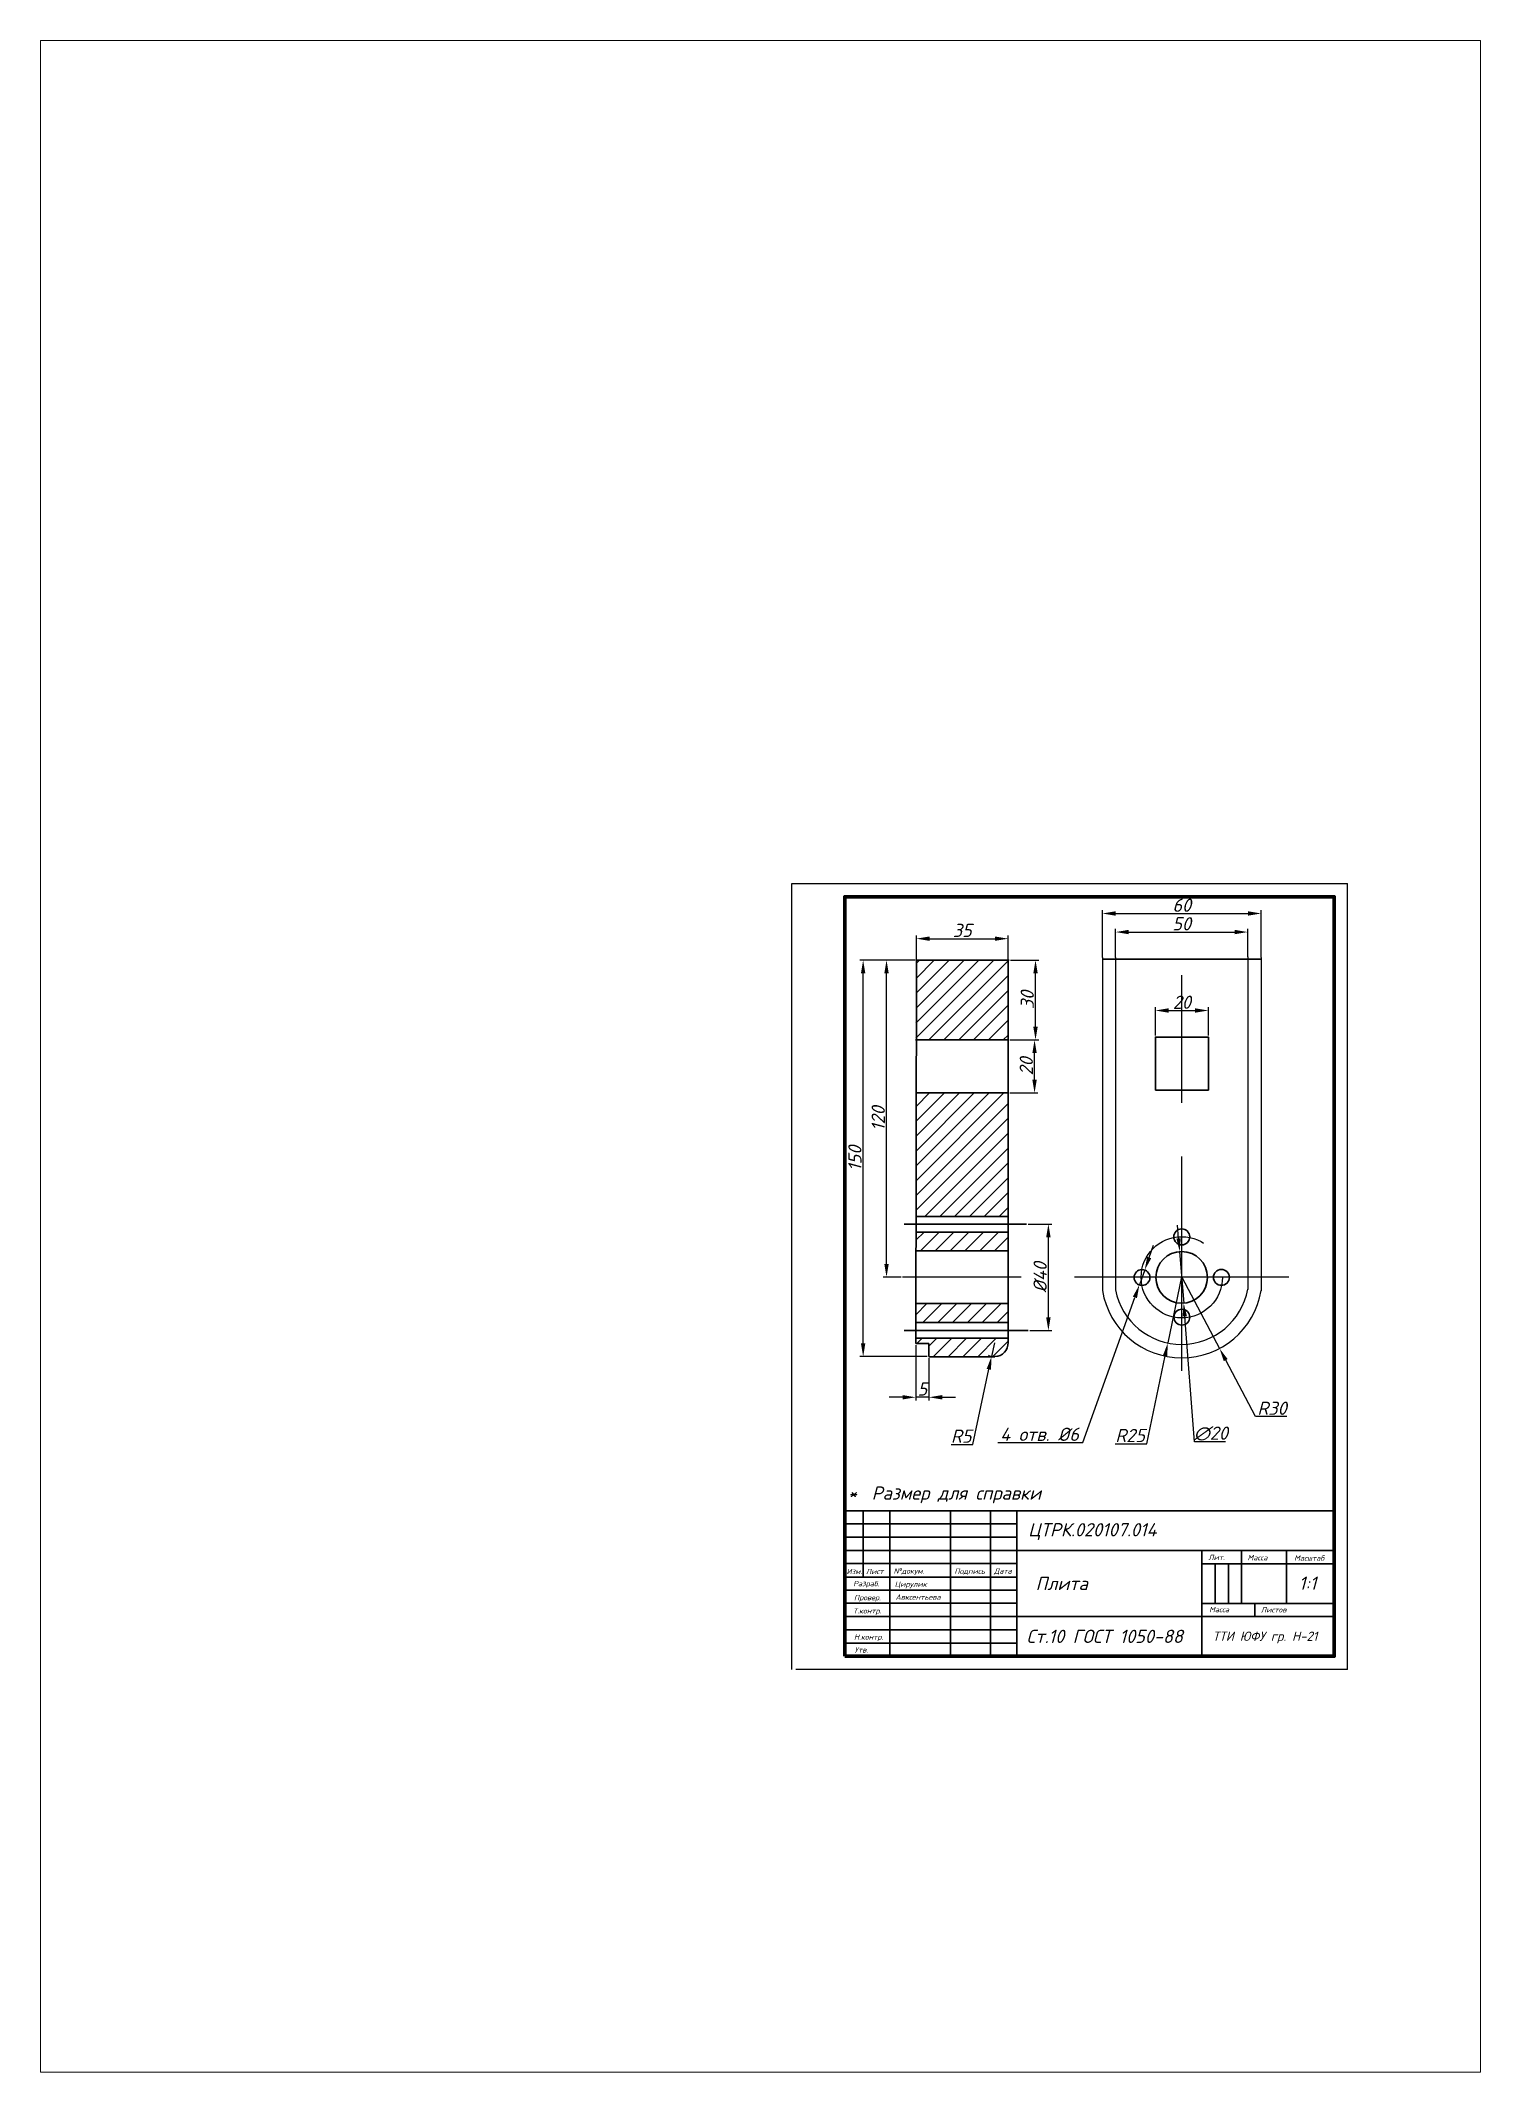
# Paper-space layout 'Лист2' of a CAD drawing. Header units: millimetres. Extents: x 0 to 209, y 0 to 296.
# The model-space entities are those that its viewports show. They can reach past a viewport. Long polylines and large blocks are cut down to what shows.
import ezdxf

# ---------------------------------------------------------------- set-up
doc = ezdxf.new("R2010")
doc.units = ezdxf.units.MM
doc.linetypes.add('ACAD_ISO02W100', pattern=[15, 12, -3])
doc.linetypes.add('ACAD_ISO10W100', pattern=[18, 12, -3, 0, -3])
for name, color, linetype in [('Контур', 7, 'Continuous'), ('Оси', 7, 'ACAD_ISO10W100'), ('Размеры', 7, 'Continuous'), ('Рамка', 7, 'Continuous'), ('Текст', 7, 'Continuous'), ('Штриховка', 7, 'Continuous')]:
    doc.layers.add(name, color=color, linetype=linetype)
doc.styles.get("Standard").update_dxf_attribs({"font": 'isocpeui.ttf'})
doc.dimstyles.new('ISO-25', dxfattribs={"dimtxt": 5, "dimasz": 5, "dimexe": 1.25, "dimexo": 0.625, "dimtad": 1, "dimtoh": 1, "dimdec": 0, "dimtxsty": 'Standard', "dimcen": 0, "dimadec": 0, "dimazin": 0, "dimtfac": 1, "dimtdec": 0, "dimtmove": 0, "dimatfit": 3, "dimfxl": 1, "dimarcsym": 0})

# ---------------------------------------------------------------- blocks, each defined once
blk = doc.blocks.new('*D3')
at = {"layer": 'Defpoints', "color": 0, "lineweight": 30, "transparency": 16777216}
for p in [(81.73, 276.17), (47.06, 264.9), (81.73, 264.15)]:
    blk.add_point(p, dxfattribs=at)
at = {"layer": 'Размеры', "color": 0, "lineweight": -2, "transparency": 16777216}
for p, q in [((47.06, 265.52), (47.06, 277.42)), ((81.73, 264.78), (81.73, 277.42)), ((52.06, 276.17), (76.73, 276.17))]:
    blk.add_line(p, q, dxfattribs=at)
at = {"layer": 'Размеры', "color": 0, "lineweight": 30, "transparency": 16777216}
for points in [[(52.06, 277), (52.06, 275.34), (47.06, 276.17)], [(76.73, 277), (76.73, 275.34), (81.73, 276.17)]]:
    blk.add_solid(points, dxfattribs=at)
at = {"layer": 'Размеры', "color": 0, "lineweight": 30, "transparency": 16777216, "insert": (64.4, 279.29), "char_height": 5, "attachment_point": 5}
blk.add_mtext('35', dxfattribs=at)
blk = doc.blocks.new('*D4')
at = {"layer": 'Defpoints', "color": 0, "lineweight": 30, "transparency": 16777216}
for p in [(35.76, 268.05), (47.18, 268.05), (41.91, 148.29)]:
    blk.add_point(p, dxfattribs=at)
at = {"layer": 'Размеры', "color": 0, "lineweight": -2, "transparency": 16777216}
for p, q in [((46.56, 268.05), (34.51, 268.05)), ((35.76, 153.29), (35.76, 263.05)), ((41.29, 148.29), (34.51, 148.29))]:
    blk.add_line(p, q, dxfattribs=at)
at = {"layer": 'Размеры', "color": 0, "lineweight": 30, "transparency": 16777216}
for points in [[(34.93, 263.05), (36.6, 263.05), (35.76, 268.05)], [(34.93, 153.29), (36.6, 153.29), (35.76, 148.29)]]:
    blk.add_solid(points, dxfattribs=at)
at = {"layer": 'Размеры', "color": 0, "lineweight": 30, "transparency": 16777216, "insert": (32.64, 208.17), "char_height": 5, "attachment_point": 5, "rotation": 90}
blk.add_mtext('120', dxfattribs=at)
blk = doc.blocks.new('*D5')
at = {"layer": 'Defpoints', "color": 0, "lineweight": 30, "transparency": 16777216}
for p in [(26.93, 268.05), (47.18, 268.05), (51.82, 118.23)]:
    blk.add_point(p, dxfattribs=at)
at = {"layer": 'Размеры', "color": 0, "lineweight": -2, "transparency": 16777216}
for p, q in [((46.56, 268.05), (25.68, 268.05)), ((26.93, 123.23), (26.93, 263.05)), ((51.19, 118.23), (25.68, 118.23))]:
    blk.add_line(p, q, dxfattribs=at)
at = {"layer": 'Размеры', "color": 0, "lineweight": 30, "transparency": 16777216}
for points in [[(26.1, 263.05), (27.76, 263.05), (26.93, 268.05)], [(26.1, 123.23), (27.76, 123.23), (26.93, 118.23)]]:
    blk.add_solid(points, dxfattribs=at)
at = {"layer": 'Размеры', "color": 0, "lineweight": 30, "transparency": 16777216, "insert": (23.81, 193.14), "char_height": 5, "attachment_point": 5, "rotation": 90}
blk.add_mtext('150', dxfattribs=at)
blk = doc.blocks.new('*D6')
at = {"layer": 'Defpoints', "color": 0, "lineweight": 30, "transparency": 16777216}
for p in [(46.82, 123.23), (51.82, 118.23), (46.82, 102.88)]:
    blk.add_point(p, dxfattribs=at)
at = {"layer": 'Размеры', "color": 0, "lineweight": -2, "transparency": 16777216}
for p, q in [((46.82, 122.61), (46.82, 101.63)), ((51.82, 117.6), (51.82, 101.63)), ((41.82, 102.88), (36.82, 102.88)), ((51.82, 102.88), (46.82, 102.88)), ((56.82, 102.88), (61.82, 102.88))]:
    blk.add_line(p, q, dxfattribs=at)
at = {"layer": 'Размеры', "color": 0, "lineweight": 30, "transparency": 16777216}
for points in [[(41.82, 103.71), (41.82, 102.04), (46.82, 102.88)], [(56.82, 103.71), (56.82, 102.04), (51.82, 102.88)]]:
    blk.add_solid(points, dxfattribs=at)
at = {"layer": 'Размеры', "color": 0, "lineweight": 30, "transparency": 16777216, "insert": (49.32, 106), "char_height": 5, "attachment_point": 5}
blk.add_mtext('5', dxfattribs=at)
blk = doc.blocks.new('*D7')
at = {"layer": 'Defpoints', "color": 0, "lineweight": 30, "transparency": 16777216}
for p in [(81.72, 237.91), (91.72, 237.91), (81.73, 217.9)]:
    blk.add_point(p, dxfattribs=at)
at = {"layer": 'Размеры', "color": 0, "lineweight": -2, "transparency": 16777216}
for p, q in [((82.34, 237.91), (92.97, 237.91)), ((91.72, 222.9), (91.72, 232.91)), ((82.35, 217.9), (92.97, 217.9))]:
    blk.add_line(p, q, dxfattribs=at)
at = {"layer": 'Размеры', "color": 0, "lineweight": 30, "transparency": 16777216}
for points in [[(90.89, 232.91), (92.56, 232.91), (91.72, 237.91)], [(90.89, 222.9), (92.56, 222.9), (91.72, 217.9)]]:
    blk.add_solid(points, dxfattribs=at)
at = {"layer": 'Размеры', "color": 0, "lineweight": 30, "transparency": 16777216, "insert": (88.6, 227.9), "char_height": 5, "attachment_point": 5, "rotation": 90}
blk.add_mtext('20', dxfattribs=at)
blk = doc.blocks.new('*D8')
at = {"layer": 'Defpoints', "color": 0, "lineweight": 30, "transparency": 16777216}
for p in [(82.07, 268.05), (92.09, 268.05), (81.72, 237.91)]:
    blk.add_point(p, dxfattribs=at)
at = {"layer": 'Размеры', "color": 0, "lineweight": -2, "transparency": 16777216}
for p, q in [((82.69, 268.05), (93.34, 268.05)), ((92.09, 242.91), (92.09, 263.05)), ((82.34, 237.91), (93.34, 237.91))]:
    blk.add_line(p, q, dxfattribs=at)
at = {"layer": 'Размеры', "color": 0, "lineweight": 30, "transparency": 16777216}
for points in [[(91.25, 263.05), (92.92, 263.05), (92.09, 268.05)], [(91.25, 242.91), (92.92, 242.91), (92.09, 237.91)]]:
    blk.add_solid(points, dxfattribs=at)
at = {"layer": 'Размеры', "color": 0, "lineweight": 30, "transparency": 16777216, "insert": (88.96, 252.98), "char_height": 5, "attachment_point": 5, "rotation": 90}
blk.add_mtext('30', dxfattribs=at)
blk = doc.blocks.new('*D9')
at = {"layer": 'Defpoints', "color": 0, "lineweight": 30, "transparency": 16777216}
for p in [(157.42, 249.02), (137.38, 238.98), (157.42, 238.98)]:
    blk.add_point(p, dxfattribs=at)
at = {"layer": 'Размеры', "color": 0, "lineweight": -2, "transparency": 16777216}
for p, q in [((137.38, 239.61), (137.38, 250.27)), ((142.38, 249.02), (152.42, 249.02)), ((157.42, 239.61), (157.42, 250.27))]:
    blk.add_line(p, q, dxfattribs=at)
at = {"layer": 'Размеры', "color": 0, "lineweight": 30, "transparency": 16777216}
for points in [[(142.38, 249.86), (142.38, 248.19), (137.38, 249.02)], [(152.42, 249.86), (152.42, 248.19), (157.42, 249.02)]]:
    blk.add_solid(points, dxfattribs=at)
at = {"layer": 'Размеры', "color": 0, "lineweight": 30, "transparency": 16777216, "insert": (147.4, 252.15), "char_height": 5, "attachment_point": 5}
blk.add_mtext('20', dxfattribs=at)
blk = doc.blocks.new('*D10')
at = {"layer": 'Defpoints', "color": 0, "lineweight": 30, "transparency": 16777216}
for p in [(172.32, 278.67), (122.34, 268.43), (172.32, 268.69)]:
    blk.add_point(p, dxfattribs=at)
at = {"layer": 'Размеры', "color": 0, "lineweight": -2, "transparency": 16777216}
for p, q in [((122.34, 269.06), (122.34, 279.92)), ((127.34, 278.67), (167.32, 278.67)), ((172.32, 269.32), (172.32, 279.92))]:
    blk.add_line(p, q, dxfattribs=at)
at = {"layer": 'Размеры', "color": 0, "lineweight": 30, "transparency": 16777216}
for points in [[(127.34, 279.51), (127.34, 277.84), (122.34, 278.67)], [(167.32, 279.51), (167.32, 277.84), (172.32, 278.67)]]:
    blk.add_solid(points, dxfattribs=at)
at = {"layer": 'Размеры', "color": 0, "lineweight": 30, "transparency": 16777216, "insert": (147.33, 281.8), "char_height": 5, "attachment_point": 5}
blk.add_mtext('50', dxfattribs=at)
blk = doc.blocks.new('*D11')
at = {"layer": 'Defpoints', "color": 0, "lineweight": 30, "transparency": 16777216}
for p in [(177.36, 285.69), (117.36, 268.44), (177.36, 268.43)]:
    blk.add_point(p, dxfattribs=at)
at = {"layer": 'Размеры', "color": 0, "lineweight": -2, "transparency": 16777216}
for p, q in [((117.36, 269.06), (117.36, 286.94)), ((122.36, 285.69), (172.36, 285.69)), ((177.36, 269.05), (177.36, 286.94))]:
    blk.add_line(p, q, dxfattribs=at)
at = {"layer": 'Размеры', "color": 0, "lineweight": 30, "transparency": 16777216}
for points in [[(122.36, 286.52), (122.36, 284.85), (117.36, 285.69)], [(172.36, 286.52), (172.36, 284.85), (177.36, 285.69)]]:
    blk.add_solid(points, dxfattribs=at)
at = {"layer": 'Размеры', "color": 0, "lineweight": 30, "transparency": 16777216, "insert": (147.36, 288.81), "char_height": 5, "attachment_point": 5}
blk.add_mtext('60', dxfattribs=at)
blk = doc.blocks.new('*D12')
at = {"layer": 'Defpoints', "color": 0, "lineweight": 30, "transparency": 16777216}
for p in [(88.7, 168.33), (96.95, 168.33), (89.33, 128.06)]:
    blk.add_point(p, dxfattribs=at)
at = {"layer": 'Размеры', "color": 0, "lineweight": -2, "transparency": 16777216}
for p, q in [((89.32, 168.33), (98.2, 168.33)), ((96.95, 133.06), (96.95, 163.33)), ((89.95, 128.06), (98.2, 128.06))]:
    blk.add_line(p, q, dxfattribs=at)
at = {"layer": 'Размеры', "color": 0, "lineweight": 30, "transparency": 16777216}
for points in [[(96.12, 163.33), (97.79, 163.33), (96.95, 168.33)], [(96.12, 133.06), (97.79, 133.06), (96.95, 128.06)]]:
    blk.add_solid(points, dxfattribs=at)
at = {"layer": 'Размеры', "color": 0, "lineweight": 30, "transparency": 16777216, "insert": (93.83, 148.19), "char_height": 5, "attachment_point": 5, "rotation": 90}
blk.add_mtext('%%c40', dxfattribs=at)
blk = doc.blocks.new('*D13')
at = {"layer": 'Defpoints', "color": 0, "lineweight": 30, "transparency": 16777216}
for p in [(147.36, 148.21), (161.63, 121.34)]:
    blk.add_point(p, dxfattribs=at)
at = {"layer": 'Размеры', "color": 0, "lineweight": -2, "transparency": 16777216}
for p, q in [((147.36, 148.21), (161.63, 121.34)), ((175.3, 95.6), (163.97, 116.92)), ((187.06, 95.6), (175.3, 95.6))]:
    blk.add_line(p, q, dxfattribs=at)
at = {"layer": 'Размеры', "color": 0, "lineweight": 30, "transparency": 16777216}
blk.add_solid([(164.71, 117.31), (163.24, 116.53), (161.63, 121.34)], dxfattribs=at)
at = {"layer": 'Размеры', "color": 0, "lineweight": 30, "transparency": 16777216, "insert": (181.49, 98.73), "char_height": 5, "attachment_point": 5}
blk.add_mtext('R30', dxfattribs=at)
blk = doc.blocks.new('*D14')
at = {"layer": 'Defpoints', "color": 0, "lineweight": 30, "transparency": 16777216}
for p in [(147.29, 148.33), (142.09, 123.42)]:
    blk.add_point(p, dxfattribs=at)
at = {"layer": 'Размеры', "color": 0, "lineweight": -2, "transparency": 16777216}
for p, q in [((147.29, 148.33), (142.09, 123.42)), ((134.13, 85.32), (141.07, 118.53)), ((122.22, 85.32), (134.13, 85.32))]:
    blk.add_line(p, q, dxfattribs=at)
at = {"layer": 'Размеры', "color": 0, "lineweight": 30, "transparency": 16777216}
blk.add_solid([(140.25, 118.7), (141.88, 118.36), (142.09, 123.42)], dxfattribs=at)
at = {"layer": 'Размеры', "color": 0, "lineweight": 30, "transparency": 16777216, "insert": (127.86, 88.44), "char_height": 5, "attachment_point": 5}
blk.add_mtext('R25', dxfattribs=at)
blk = doc.blocks.new('*D15')
at = {"layer": 'Defpoints', "color": 0, "lineweight": 30, "transparency": 16777216}
for p in [(76.54, 123.43), (75.47, 118.33)]:
    blk.add_point(p, dxfattribs=at)
at = {"layer": 'Размеры', "color": 0, "lineweight": -2, "transparency": 16777216}
for p, q in [((76.54, 123.43), (75.47, 118.33)), ((68.45, 85.06), (74.44, 113.44)), ((60.17, 85.06), (68.45, 85.06))]:
    blk.add_line(p, q, dxfattribs=at)
blk.add_arc((76.54, 123.43), 5.21, 244.33644, 265.37431, dxfattribs=at)
at = {"layer": 'Размеры', "color": 0, "lineweight": 30, "transparency": 16777216}
blk.add_solid([(73.62, 113.61), (75.25, 113.27), (75.47, 118.33)], dxfattribs=at)
at = {"layer": 'Размеры', "color": 0, "lineweight": 30, "transparency": 16777216, "insert": (64, 88.18), "char_height": 5, "attachment_point": 5}
blk.add_mtext('R5', dxfattribs=at)
blk = doc.blocks.new('*D16')
at = {"layer": 'Defpoints', "color": 0, "lineweight": 30, "transparency": 16777216}
for p in [(133.37, 150.98), (131.34, 145.33)]:
    blk.add_point(p, dxfattribs=at)
at = {"layer": 'Размеры', "color": 0, "lineweight": -2, "transparency": 16777216}
for p, q in [((135.05, 155.68), (136.74, 160.39)), ((133.37, 150.98), (131.34, 145.33)), ((109.98, 85.77), (129.65, 140.62)), ((77.9, 85.77), (109.98, 85.77))]:
    blk.add_line(p, q, dxfattribs=at)
at = {"layer": 'Размеры', "color": 0, "lineweight": 30, "transparency": 16777216}
for points in [[(134.27, 155.96), (135.84, 155.4), (133.37, 150.98)], [(128.87, 140.9), (130.44, 140.34), (131.34, 145.33)]]:
    blk.add_solid(points, dxfattribs=at)
at = {"layer": 'Размеры', "color": 0, "lineweight": 30, "transparency": 16777216, "insert": (93.62, 88.89), "char_height": 5, "attachment_point": 5}
blk.add_mtext('4 отв. %%c6', dxfattribs=at)
blk = doc.blocks.new('*D17')
at = {"layer": 'Defpoints', "color": 0, "lineweight": 30, "transparency": 16777216}
for p in [(146.56, 157.89), (148.1, 138.44)]:
    blk.add_point(p, dxfattribs=at)
at = {"layer": 'Размеры', "color": 0, "lineweight": -2, "transparency": 16777216}
for p, q in [((146.17, 162.88), (145.78, 167.86)), ((146.56, 157.89), (148.1, 138.44)), ((152.23, 86.03), (148.49, 133.46)), ((163.85, 86.03), (152.23, 86.03))]:
    blk.add_line(p, q, dxfattribs=at)
at = {"layer": 'Размеры', "color": 0, "lineweight": 30, "transparency": 16777216}
for points in [[(147, 162.94), (145.34, 162.81), (146.56, 157.89)], [(149.32, 133.52), (147.66, 133.39), (148.1, 138.44)]]:
    blk.add_solid(points, dxfattribs=at)
at = {"layer": 'Размеры', "color": 0, "lineweight": 30, "transparency": 16777216, "insert": (158.35, 89.15), "char_height": 5, "attachment_point": 5}
blk.add_mtext('∅20', dxfattribs=at)

msp = doc.modelspace()

# ---------------------------------------------------------------- hatches: boundary and pattern name
at = {"layer": 'Штриховка', "lineweight": 30}
h = msp.add_hatch(dxfattribs=at)
h.set_pattern_fill('ANSI31', color=256, scale=1.25, angle=180)
h.set_pattern_definition([(225, (231.7288, 92.2897), (2.80633, -2.80633), [])])
h.paths.add_polyline_path([(47.11, 267.87), (51.82, 267.86), (81.73, 267.88), (81.73, 237.91), (46.82, 237.91)])
h = msp.add_hatch(dxfattribs=at)
h.set_pattern_fill('ANSI31', color=256, scale=1.25, angle=180)
h.set_pattern_definition([(225, (231.7288, 83.2517), (2.80633, -2.80633), [])])
h.paths.add_polyline_path([(46.82, 125.23), (46.82, 123.23), (51.82, 123.23), (51.82, 118.22), (76.75, 118.22, 0.411161), (81.75, 123.58), (81.75, 125.23)])
h.paths.add_polyline_path([(81.75, 138.31), (46.84, 138.31), (46.83, 131.17), (81.75, 131.17)])
h.paths.add_polyline_path([(46.88, 158.26), (81.74, 158.26), (81.74, 165.32), (46.89, 165.32)])
h.paths.add_polyline_path([(46.9, 171.2), (81.74, 171.2), (81.74, 217.9), (46.98, 217.9)])

# ---------------------------------------------------------------- linework, layer by layer
at = {"layer": 'Контур'}
for p, q in [((117.36, 269.06), (117.36, 143.17)), ((122.34, 269.06), (122.32, 143.42)), ((172.32, 269.32), (172.31, 143.65)), ((177.36, 269.05), (177.36, 143.16)), ((117.36, 268.44), (177.36, 268.43))]:
    msp.add_line(p, q, dxfattribs=at)
at = {"layer": 'Контур', "lineweight": 30}
for p, q in [((47.06, 268.02), (46.82, 123.23)), ((82.07, 268.05), (47.18, 268.05)), ((81.75, 123.28), (81.73, 267.89)), ((81.72, 237.91), (46.77, 237.91)), ((81.73, 217.9), (46.78, 217.9)), ((81.74, 171.2), (46.77, 171.2)), ((81.74, 165.32), (46.77, 165.32)), ((81.72, 158.26), (46.77, 158.26)), ((81.72, 138.31), (46.77, 138.31)), ((81.74, 131.17), (46.77, 131.17)), ((81.76, 125.23), (46.77, 125.23)), ((46.82, 123.23), (51.82, 123.23)), ((51.82, 118.23), (51.82, 123.23)), ((76.75, 118.22), (51.82, 118.22))]:
    msp.add_line(p, q, dxfattribs=at)
at = {"layer": 'Контур', "linetype": 'ACAD_ISO02W100', "lineweight": 30}
for p, q in [((88.7, 168.33), (42.38, 168.33)), ((89.33, 128.06), (42.47, 128.06))]:
    msp.add_line(p, q, dxfattribs=at)
at = {"layer": 'Контур', "lineweight": 30}
msp.add_lwpolyline([(137.38, 218.97), (137.38, 238.98), (157.42, 238.98), (157.42, 218.97)], close=True, dxfattribs=at)
at = {"layer": 'Контур', "linetype": 'ACAD_ISO02W100'}
msp.add_circle((147.36, 148.21), 15.35, dxfattribs=at)
at = {"layer": 'Контур', "lineweight": 30}
for centre, radius in [((147.36, 163.48), 3), ((147.33, 148.17), 9.76), ((132.35, 148.15), 3), ((162.35, 148.18), 3), ((147.38, 133.15), 3)]:
    msp.add_circle(centre, radius, dxfattribs=at)
at = {"layer": 'Контур'}
for centre, radius, start, end in [((147.36, 148.21), 30.42, 189.52661, 350.47339), ((147.29, 148.33), 25.45, 191.12754, 349.46429)]:
    msp.add_arc(centre, radius, start, end, dxfattribs=at)
at = {"layer": 'Контур', "lineweight": 30}
msp.add_arc((76.54, 123.43), 5.21, 272.25276, 1.63994, dxfattribs=at)
at = {"layer": 'Оси', "linetype": 'ACAD_ISO02W100'}
for p, q in [((147.36, 112.93), (147.36, 262.35)), ((187.86, 148.28), (41.82, 148.29))]:
    msp.add_line(p, q, dxfattribs=at)
at = {"layer": 'Размеры', "lineweight": 30}
for p, q in [((117.36, 268.44), (177.36, 268.43)), ((177.36, 268.43), (117.36, 268.44))]:
    msp.add_line(p, q, dxfattribs=at)
at = {"layer": 'Рамка'}
for p, q in [((0.02, 0.02), (-0.01, 297.02)), ((-0.01, 297.02), (209.99, 297.02)), ((210.01, 0.04), (209.98, 297.04)), ((209.98, 0.04), (1.52, 0.04))]:
    msp.add_line(p, q, dxfattribs=at)
at = {"layer": 'Рамка', "lineweight": 30}
for p, q in [((20, 60), (205, 60)), ((20, 55), (84.97, 55)), ((26.99, 59.97), (26.99, 34.9)), ((36.98, 59.97), (36.98, 5.07)), ((59.97, 59.86), (59.97, 4.97)), ((75.04, 59.9), (75.04, 5.01)), ((84.97, 60), (84.97, 5)), ((19.96, 50.01), (84.94, 50.01)), ((19.96, 45.01), (205, 45.01)), ((20.02, 40.08), (85, 40.08)), ((154.99, 45.03), (154.99, 5)), ((154.99, 40), (204.88, 40)), ((159.99, 39.89), (159.99, 24.99)), ((164.99, 39.98), (164.99, 24.99)), ((169.97, 44.91), (169.97, 24.87)), ((186.99, 45.01), (186.99, 24.97)), ((19.96, 34.96), (84.93, 34.96)), ((19.92, 25.04), (84.89, 25.04)), ((20.02, 30.03), (85, 30.03)), ((154.99, 24.98), (205.09, 24.98)), ((174.98, 24.99), (174.98, 20.1)), ((19.92, 20.05), (205.04, 20.05)), ((19.85, 14.99), (84.82, 14.99)), ((19.98, 10), (84.96, 10)), ((20, 5), (84.97, 5))]:
    msp.add_line(p, q, dxfattribs=at)
at = {"layer": 'Рамка', "lineweight": 200}
msp.add_lwpolyline([(20, 5), (205, 5), (205, 292), (20, 292)], close=True, dxfattribs=at)

# ---------------------------------------------------------------- texts
at = {"layer": 'Текст', "lineweight": 30}
for s, height, p in [('*', 5, (21.17, 64.11)), ('Лит.', 2, (157.41, 41.41)), ('Масса', 2, (172.22, 41.26)), ('Масштаб', 2, (189.85, 41.11)), ('Изм.', 2, (20.65, 36.04)), ('Разраб.', 2, (23.15, 31.47)), ('Лист', 2, (27.93, 36.04)), ('№докум.', 2, (38.44, 36.25)), ('Цирулик', 2, (38.85, 31.26)), ('Подпись', 2, (61.42, 36.14)), ('Дата', 2, (76.4, 36.25)), ('Плита', 5, (92.12, 30.01)), ('1:1', 5, (191.63, 30.16)), ('Провер.', 2, (23.46, 26.17)), ('Т.контр.', 2, (23.15, 21.18)), ('Авксентьева', 2, (39.16, 26.37)), ('Листов', 2, (177.26, 21.58)), ('Н.контр.', 2, (23.46, 11.3)), ('Утв.', 2, (23.67, 6.42)), ('Ст.10 ГОСТ 1050-88', 5, (88.69, 10.04))]:
    msp.add_text(s, height=height, dxfattribs=at).set_placement(p)
at = {"layer": 'Текст', "lineweight": 30, "attachment_point": 1}
for s, width, insert, char_height in [('Размер для справки', 76.1245, (30.15, 69.18), 5), ('ЦТРК.020107.014', 67.9808, (89.31, 55.32), 5), ('Масса', 15.6993, (157.71, 23.65), 2), ('ТТИ ЮФУ гр. Н-21', 52.2816, (159.04, 14.33), 3.5)]:
    msp.add_mtext_dynamic_manual_height_columns(s, width=width, gutter_width=25, heights=[0], dxfattribs=dict(at, insert=insert, char_height=char_height))

# ---------------------------------------------------------------- dimensions: what is measured, and where the dimension line sits
at = {"layer": 'Размеры', "lineweight": 30}
for base, p1, p2, angle, picture, middle in [((177.36, 285.69), (117.36, 268.44), (177.36, 268.43), 180, '*D11', (147.36, 288.81)), ((172.32, 278.67), (122.34, 268.43), (172.32, 268.69), 180, '*D10', (147.33, 281.8)), ((92.09, 268.05), (81.72, 237.91), (82.07, 268.05), 90, '*D8', (88.96, 252.98)), ((157.42, 249.02), (137.38, 238.98), (157.42, 238.98), 180, '*D9', (147.4, 252.15)), ((91.72, 237.91), (81.73, 217.9), (81.72, 237.91), 90, '*D7', (88.6, 227.9))]:
    dim = msp.add_linear_dim(base=base, p1=p1, p2=p2, angle=angle, dimstyle='ISO-25', dxfattribs=at)
    dim.commit()
    dim.dimension.update_dxf_attribs({"geometry": picture, "text_midpoint": middle})
for base, p1, p2, angle, picture, middle in [((81.73, 276.17), (47.06, 264.9), (81.73, 264.15), 180, '*D3', (64.4, 276.17)), ((26.93, 268.05), (51.82, 118.23), (47.18, 268.05), 90, '*D5', (26.93, 193.14)), ((35.76, 268.05), (41.91, 148.29), (47.18, 268.05), 90, '*D4', (35.76, 208.17)), ((46.82, 102.88), (51.82, 118.23), (46.82, 123.23), 180, '*D6', (49.32, 102.88))]:
    dim = msp.add_linear_dim(base=base, p1=p1, p2=p2, angle=angle, dimstyle='ISO-25', dxfattribs=at)
    dim.commit()
    dim.dimension.update_dxf_attribs({"geometry": picture, "text_midpoint": middle, "dimtype": 160})
dim = msp.add_linear_dim(base=(96.95, 168.33), p1=(89.33, 128.06), p2=(88.7, 168.33), angle=90, text='%%c40', dimstyle='ISO-25', dxfattribs=at)
dim.commit()
dim.dimension.update_dxf_attribs({"geometry": '*D12', "text_midpoint": (96.95, 148.19), "dimtype": 160})
dim = msp.add_diameter_dim_2p(p1=(146.56, 157.89), p2=(148.1, 138.44), dimstyle='ISO-25', dxfattribs=at)
dim.commit()
dim.dimension.update_dxf_attribs({"geometry": '*D17', "text_midpoint": (158.35, 86.03), "dimtype": 163})
dim = msp.add_diameter_dim_2p(p1=(133.37, 150.98), p2=(131.34, 145.33), text='4 отв. %%c6', dimstyle='ISO-25', dxfattribs=at)
dim.commit()
dim.dimension.update_dxf_attribs({"geometry": '*D16', "text_midpoint": (93.62, 85.77), "dimtype": 163})
for center, mpoint, picture, middle in [((147.29, 148.33), (142.09, 123.42), '*D14', (127.86, 85.32)), ((147.36, 148.21), (161.63, 121.34), '*D13', (181.49, 95.6)), ((76.54, 123.43), (75.47, 118.33), '*D15', (64, 85.06))]:
    dim = msp.add_radius_dim(center=center, mpoint=mpoint, dimstyle='ISO-25', dxfattribs=at)
    dim.commit()
    dim.dimension.update_dxf_attribs({"geometry": picture, "text_midpoint": middle, "dimtype": 164})

psp = doc.layouts.new('Лист2')

# ---------------------------------------------------------------- viewports
at = {"layer": '0'}
psp.add_viewport(center=(104.69, 148.19), size=(209.51, 295.545), view_center_point=(-11.86, 231.66), view_height=767.735, dxfattribs=at)

doc.saveas('drawing.dxf')
